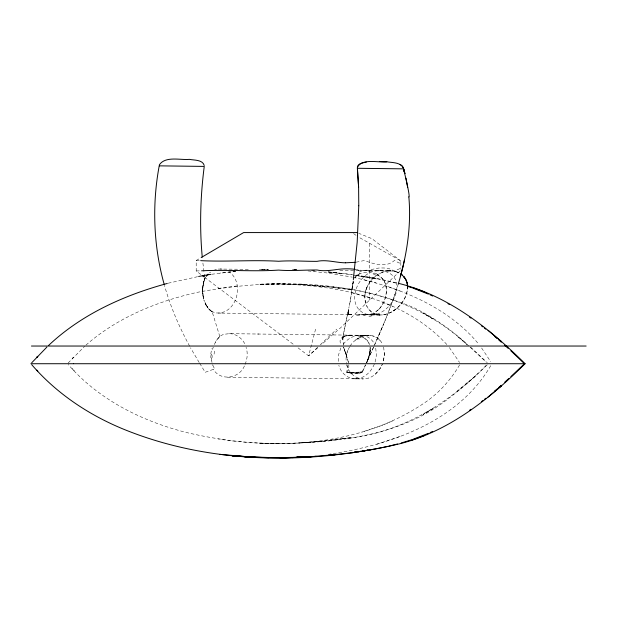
<?xml version="1.0" encoding="UTF-8"?>
<svg xmlns="http://www.w3.org/2000/svg" width="617" height="617" viewBox="0 0 617 617"><rect width="100%" height="100%" fill="white"/><g stroke="black" fill="none" stroke-linecap="round" stroke-linejoin="round"><path stroke-width="0.46" stroke-dasharray="3.08 2.31" d="M202.646 287.823L203.008 296.137M395.142 271.426C379.47 267.732 363.374 283.195 364.902 299.199C365.411 305.315 368.943 311.415 374.75 313.829C375.46 314.739 382.054 315.056 379.447 314.986M203.008 284.954L202.685 293.692L203.942 300.078L202.615 292.921M364.955 294.826L364.902 299.199L366.984 306.541M202.546 289.99L202.584 292.427M395.991 309.009C392.142 312.133 387.484 314.308 382.532 314.917C395.821 313.081 406.927 300.71 407.575 287.391C407.251 297.996 399.893 307.621 390.692 312.487M407.544 288.825L407.598 286.674M370.161 350.51L370.092 347.109M203.062 296.484L202.669 287.584L204.227 279.956M373.455 347.448L366.637 362.526L369.228 355.639L370.177 350.101M349.577 346.939C346.561 351.79 345.451 357.683 346.353 363.32M211.508 355.446L211.562 354.767M202.561 289.512L203.278 283.496L204.535 279.054M211.562 354.767L211.631 354.081M202.669 287.584L204.52 279.1M370.069 351.505L369.945 352.376M370.169 350.248L368.681 357.366M351.358 293.607L351.605 291.779M351.898 289.643L353.325 279.563M351.258 294.348L351.389 293.391M351.605 291.772L352.276 287.052M351.212 294.687L351.281 294.193M351.065 295.79L350.973 296.399M350.934 296.684L350.842 297.348M351.998 288.903L352.855 283.118M352.083 288.332L352.214 287.499M350.818 297.463L350.672 298.443M350.757 297.849L350.294 300.734M352.261 287.221L352.454 286.072M346.176 356.757L346.546 354.505M370.023 351.837L369.005 356.425L366.305 363.228M350.248 301.019L349.901 302.901M352.438 286.118L352.623 285.116M350.186 301.327L350.117 301.728M369.884 352.716L367.971 359.341M348.289 310.675L348.597 309.148M348.389 310.112L342.404 339.203M349.862 303.094L349.716 303.88M352.615 285.139L353.996 279.979M364.932 294.826C365.85 287.175 370.069 280.095 376.285 275.568M349.762 303.618L349.577 304.551M348.458 309.803L348.327 313.775L349.415 314.508L351.86 314.678L220.824 313.104M349.561 304.605L349.376 305.531M342.936 336.797L342.389 339.396L348.266 310.814L348.119 313.081M349.137 306.61L348.806 308.161M352.878 283.866L353.973 280.049M203.332 283.226L203.895 281.036M315.588 329.139L308.608 355.847L297.193 347.232M375.113 361.909L376.416 355.199L375.614 346.962M212.51 349.492L213.281 347.07M398.235 284.159L392.944 300.278L383.658 324.18M204.181 280.103L205.669 277.056M204.289 279.771L204.906 278.09L204.574 278.946M395.698 292.211L386.913 316.182L376.887 339.712M368.588 357.652L367.408 360.76M347.124 352.292L347.903 350.14M365.842 290.275L367.57 285.848M367.886 359.557L367.632 360.189M245.057 364.408C247.394 359.086 247.972 352.824 246.067 347.278M361.932 372.282L365.364 365.256M367.184 361.292L367.331 360.937L367.107 361.477M373.671 346.931L366.691 362.38M374.064 346.06L383.643 324.149L373.833 346.607M214.33 344.494C215.942 341.054 219.729 334.221 225.436 334.121M340.831 347.973L338.324 355.531L338.278 362.511M365.457 365.04L365.673 364.593M364.817 366.39L365.48 365.017M342.828 337.669L345.235 335.756L350.911 335.309M374.342 364.061C371.311 371.627 364.601 378.398 356.094 378.83M354.821 278.159C357.382 272.868 363.93 272.244 369.097 272.76M215.418 342.342L215.757 341.749M354.945 277.935L355.207 277.496M244.417 365.958C239.319 378.483 220.631 381.507 213.305 369.375M216.575 340.43L216.983 339.836M490.746 365.673C457.922 422.136 389.319 445.528 328.275 454.351M459.565 364.948C450.95 379.594 439.443 392.543 425.437 402.222C356.711 449.384 265.904 451.073 187.182 432.679C142.365 421.442 98.751 399.801 68.148 364.439M355.485 277.079L356.071 276.3M349.986 346.137C354.035 339.82 361.446 335.239 368.758 335.363L367.562 335.347M217.616 338.98L219.166 337.175M343.206 344.247C347.116 339.157 353.163 335.532 359.657 335.278M343.353 336.851L343.916 336.365M68.148 362.997L84.637 346.314M379.116 309.086C387.684 300.001 390.553 280.812 377.08 274.727M365.449 314.793C380.242 315.125 388.725 297.911 385.756 284.938M375.236 374.311L380.357 368.156L382.347 364.161C379.756 370.254 375.182 375.799 368.789 378.044M219.243 337.09L219.729 336.612M378.799 309.41L375.352 312.156M486.088 365.418C447.448 404.767 397.564 434.993 341.44 438.949L351.682 437.538L320.94 441.402L341.44 438.795C300.656 444.934 258.924 445.289 218.14 438.996M487.245 364.817C474.905 376.709 462.218 388.294 448.474 398.559C406.726 431.622 352.199 440.685 300.425 442.906L320.94 441.217L300.425 442.983L279.887 443.569L259.325 443.122L279.887 443.569M400.14 270.971L340.646 327.704L321.418 344.594M317.539 347.379L308.608 355.847L318.573 347.093M320.292 344.772L336.789 329.139M219.814 336.543L212.163 311.778L211.6 311.415M468.681 382.039L476.239 375.198L467.416 383.149M85.948 345.104C117.338 317.585 157.134 301.343 197.509 292.296C268.025 278.984 345.859 279.339 412.966 307.328C432.941 316.691 450.904 329.763 467.416 344.286M467.401 382.478L457.313 391.024M357.428 274.997L360.536 273.4M209.541 272.891L210.582 272.128M355.585 339.99L362.68 336.25M200.795 274.449L196.198 270.971L196.198 260.49L200.34 258.068M392.435 421.018L382.255 425.344L361.847 432.101M379.949 273.385L384.036 271.781M400.101 436.42L376.2 444.479M205.291 372.267L214.623 368.897L213.012 365.734M214.585 269.976L216.405 269.405M168.186 283.203L198.612 276.47M378.067 270.84C356.186 270.84 343.345 309.194 368.457 314.716M368.804 378.044L362.966 378.931M345.898 335.594L349.438 335.301M225.467 334.121L229.362 333.674L258.878 334.036M356.102 262.179L364.485 260.49C373.694 264.061 386.088 268.033 394.425 260.49L398.752 262.865L400.356 263.143A62.726 5.707 43 0 0 400.14 260.49L371.943 238.671L358.739 233.295M211.616 274.264L234.815 271.441L219.976 273.061M218.14 288.44L238.748 285.717M367.933 314.608L362.935 314.817M362.349 371.904L359.68 372.128M371.442 314.863C394.093 314.94 410.236 274.064 381.383 270.801M358.824 372.182L352.037 372.421M378.028 270.84L379.532 270.77M350.009 372.429L346.893 372.383A11.646 2.792 10.3 0 0 354.011 373.385L358.022 373.347A17.052 4.088 10.3 0 0 362.14 372.051M216.374 312.95C236.859 314.547 245.227 282.547 228.853 271.665M218.287 269.058L249.376 269.305M357.359 373.393L357.42 373.393A16.189 3.895 10.4 0 0 361.863 372.267M357.845 372.244L358.77 372.19L350.263 372.429M357.613 372.259L356.911 372.29M357.235 373.401L355.338 373.432M196.198 270.971L200.664 270.824M261.693 269.814L268.179 269.59M261.917 269.884L268.657 269.76M359.834 335.278L360.945 335.27M379.409 270.77L380.643 270.763M370.655 314.878L371.781 314.871M355.415 378.838L356.379 378.83M351.783 372.421L348.204 372.406M351.736 314.678L347.417 314.639M355.323 378.838L356.695 378.838M349.723 335.301C357.143 335.108 367.138 336.257 369.606 344.702M387.823 270.863L390.738 270.878L389.335 270.855M389.173 270.871L392.99 271.033L397.186 272.043M380.157 314.994L378.946 314.971M388.24 270.863L380.311 270.755L381.26 270.77M349.045 314.655L350.633 314.67M363.714 314.824L360.706 314.755M357.76 270.57L376.771 270.763M375.537 270.747L382.016 270.809M371.642 314.909L379.671 314.986M367.902 335.355L368.457 335.363M385.741 270.817L389.628 270.863M259.287 269.421L268.488 269.529M293.777 269.83L297.17 269.876M339.813 270.377L359.163 270.585M381.059 270.763L386.134 270.824M383.566 271.079L382.478 270.909M370.424 314.871L379.231 314.978M363.405 314.817L373.555 314.925M367.778 335.347L360.675 335.262L361.847 335.309M257.513 334.021L368.071 335.355M379.871 314.986L382.455 314.917M218.225 313.074L220.948 313.104M227.472 377.257L363.112 378.938C355.253 378.823 348.358 372.437 346.777 364.886M390.252 270.871L390.723 270.878M361.709 314.786L364.855 314.832M370.663 335.509C375.645 336.064 380.026 339.319 382.347 343.715M348.998 372.421L346.893 372.383A11.962 2.861 10.3 0 0 355.361 373.424M347.942 372.406L347.417 372.39M351.536 335.324L352.16 335.339M292.242 269.822L296.87 269.922L294.093 269.822M358.423 314.67L359.834 314.724M358.492 314.678L360.289 314.739M196.198 260.49L199.769 260.621M294.093 269.76L296.87 269.86M350.803 314.67L349.993 314.616M370.455 314.871L368.418 314.716M355.161 378.838C347.402 378.784 340.669 372.599 338.826 365.241M374.727 313.829L373.077 312.996M312.588 270.716L314.439 270.832M229.339 333.674C236.342 333.704 242.566 338.548 245.273 344.857M220.184 268.95L222.081 269.074M368.657 335.363L370.763 335.517M307.952 270.932L328.275 273.084L352.261 277.133M330.141 272.244L352.307 274.688M328.298 271.858L352.315 274.526M328.298 272.074L340.306 273.339L328.298 271.95M361.655 335.309C366.968 335.625 371.812 338.934 374.272 343.615M356.001 275.074L376.301 278.306L397.487 283.087M356.001 275.275L376.293 278.591L397.479 283.442M349.831 314.593L348.443 313.945M357.899 335.849L363.051 337.345M376.547 314.446L378.537 314.84M362.68 335.417L364.593 335.802M353.179 277.341C399.554 287.445 447.687 306.556 478.707 344.124M446.862 344.541C400.202 293.985 324.743 282.47 259.333 284.229C286.758 283.411 314.3 284.36 341.44 288.64L320.94 286.033C374.727 288.648 427.943 307.744 467.401 344.957M373.015 273.385L373.987 273.624M212.826 312.032L212.094 311.739L216.39 312.95M364.238 279.81L376.2 282.956M351.628 292.643L372.059 298.466M395.096 271.426L399.091 272.868M372.668 335.903L374.534 336.512M388.162 286.627L400.101 291.016M382.255 302.075L392.435 306.418M397.132 272.043L399.029 272.876M377.018 274.704L380.527 276.778L383.304 279.632M363.205 337.414L367.346 340.515L369.622 344.772M400.14 260.49L358.662 237.144M211.97 311.662L211.222 311.145M205.97 304.875L208.492 308.585L211.631 311.438M353.549 233.596L357.929 236.635M211.546 311.377L208.716 308.839L206.086 305.099M204.628 277.341L294.155 344.934M210.991 310.976L209.533 309.703M468.665 345.89L457.313 336.412M210.652 310.706L208.716 308.839L209.333 309.503M470.74 347.255L487.245 362.619M470.046 347.132L486.088 362.017M368.897 309.479L371.503 311.978M377.82 338.34L380.396 340.815M208.261 308.299L207.073 306.711L207.79 307.713M449.369 347.564L459.565 362.488M481.63 348.003L490.746 361.763M199.175 362.488L190.522 347.818M199.684 363.305L205.222 372.29M206.433 305.7L204.242 300.957M205.083 303.086L205.97 304.891M189.658 346.191C179.239 327.095 170.562 306.973 164.646 286.018M348.343 313.775L348.142 313.212M384.345 281.29L384.576 281.722M206.217 305.322L203.949 300.078L204.235 300.957M384.784 282.154L384.977 282.601M213.004 365.734L212.618 364.67M204.397 301.397L204.559 301.821M345.258 352.145L345.852 353.865M345.127 351.759L345.998 354.289M344.996 351.374L345.181 351.952M345.898 354.035L346.145 354.721M344.864 350.98L345.05 351.567M346.044 354.459L347.841 360.235M344.918 351.189L344.602 350.209M346.191 354.883L347.132 357.783M344.787 350.803L343.792 347.68M385.355 283.596L385.679 284.645M344.533 350.04L344.286 349.284M343.954 348.243L343.592 347.001M343.762 347.587L343.623 347.116M347.433 358.724L347.726 359.765M347.841 360.189L348.05 361.022M348.057 361.099L348.404 362.688M348.158 361.523L348.335 362.38M212.001 362.449L211.662 360.529M383.674 347.062L384.445 355.299L383.126 362.002L384.414 355.299L384.376 350.98M203.934 271.457L202.831 262.472M211.662 360.529L211.461 358.307M370.084 346.978L370.192 348.15M211.469 358.307L211.446 357.721M370.2 348.497L370.208 349.075M400.826 262.348L400.826 269.189M369.614 243.538L369.614 300.078M355.114 269.267A47.447 29.053 -4.3 0 1 359.85 269.961C367.331 272.575 374.642 267.346 382.324 267.971A42.48 17.978 -27.2 0 1 389.126 268.673L394.425 270.971L400.356 268.418A63.69 5.676 -41.9 0 1 400.626 269.953M348.212 314.323A20.716 3.154 6.8 0 1 348.898 313.112M359.248 272.12A22.736 14.569 34.7 0 1 372.668 270.909M373.478 274.318A18.186 13.304 31.4 0 1 376.779 275.483M376.586 313.197A15.101 12.672 14.4 0 1 368.388 316.583M365.357 315.225A14.446 5.059 -3.9 0 1 363.467 315.241M359.588 315.549A17.839 2.136 -0.7 0 1 356.024 315.31M354.976 314.778A20.801 2.329 5.3 0 1 358.947 314.832M374.041 273.038A18.07 14.87 36.1 0 1 377.265 274.133M368.588 271.303A21.526 14.839 29.4 0 1 373.354 271.858M350.772 314.832A20.346 1.242 -5.5 0 1 351.489 314.693M210.852 357.775A23.222 21.325 -69.6 0 1 210.891 355.438M210.829 354.073A20.392 15.109 -78.8 0 1 211.947 348.574M214.06 354.135A20.538 12.101 -78.5 0 1 214.809 350.317M212.117 357.659A23.222 20.045 -74.7 0 1 212.194 355.454M354.922 372.336A67.052 16.073 10.3 0 1 346.839 372.344M348.782 364.778A16.374 13.805 33.6 0 1 347.062 372.491M362.865 371.033A12.98 0.764 -63.9 0 1 364.963 366.452M343.777 345.335A14.715 4.681 66.1 0 1 343.098 338.101M356.942 338.787A16.682 2.229 6.8 0 1 359.418 339.026M369.93 349.106A20.523 17.908 -41.1 0 1 369.876 350.124M367.146 362.117A21.186 4.951 -65 0 1 366.961 362.526M362.449 371.943A72.042 17.407 10.4 0 1 355.091 372.413M370.277 350.502A23.886 21.34 -33.5 0 1 370.192 351.505M345.505 336.142A21.287 7.558 26.1 0 1 346.461 335.98M344.178 336.589A19.597 7.898 35.5 0 1 345.227 336.273M340.299 343.16A15.109 6.394 49.1 0 1 343.715 337.453M346.939 364.701A16.651 12.325 50 0 1 346.592 372.19M72.829 358.022L72.158 358.724L74.14 356.672L72.829 358.014M433.273 408.369L423.123 414.377L433.273 408.408M235.74 271.465L232.031 271.765L235.74 271.488M279.887 283.866L259.325 284.314L279.887 283.92L300.425 284.622L279.887 283.866M314.439 270.932L311.662 270.74L314.439 270.932M320.94 286.219L300.425 284.53L320.94 286.219M364.3 276.555L353.225 275.074L376.285 278.884L364.3 276.555M351.682 289.859L341.44 288.486L351.682 289.897M433.273 319.066L423.123 313.058L433.273 319.066M74.14 370.771L72.158 368.711L74.14 370.794"/><path stroke-width="0.93" d="M358.778 205.769L358.608 187.113L357.343 168.287L403.094 168.842M358.778 205.785L357.189 242.126L353.325 279.609M159.217 165.85C151.875 205.299 153.471 246.461 164.384 285.093M398.235 284.159C406.711 255.993 411.485 226.354 408.847 196.916M402.685 267.801L404.567 259.526M400.549 276.038L402.631 267.84M159.333 164.87C165.441 155.823 180.11 160.25 189.404 159.363C194.216 160.327 202.461 159.556 204.242 165.425M206.279 276.331L208.106 274.179M31.706 362.781L46.938 347.032M523.833 364.3L510.845 376.64M398.412 283.319C448.281 295.535 489.374 328.313 525.098 363.721C489.798 398.675 449.346 431.082 400.256 443.654C309.356 464.902 210.49 464.786 123.169 429.031C88.408 414.701 56.317 393.276 31.706 364.655M48.473 345.559C81.344 314.4 124.048 295.211 167.323 283.434M504.714 382.193L508.801 378.506M499.847 387.137L501.32 385.841L488.024 397.117M501.312 385.27L498.844 387.422M495.891 389.959L496.878 389.119M494.418 391.217L495.397 390.384M484.306 399.446L485.787 398.273M481.345 401.667L482.826 400.58M469.498 410.328L470.979 409.295M201.165 257.582L243.622 232.578L356.981 232.578M428.399 433.319L413.051 439.296M430.103 432.563L432.656 431.437M412.21 440.006L424.149 435.617M401.166 443.006L412.202 439.613M389.196 446.099L397.479 443.993M377.218 448.652L381.823 447.687M383.666 447.302L388.278 446.338M366.351 162.117C363.151 162.826 357.883 163.212 357.312 167.307C362.318 157.998 378.329 162.903 386.898 161.801C392.389 162.765 400.348 162.202 403.433 167.863L401.76 165.564L399.855 164.392M198.612 276.47L206.973 274.966M376.293 448.844L352.307 452.747L328.298 455.361L331.067 455.068M207.906 274.804L210.69 274.403M337.53 454.421L304.266 457.228L268.179 457.745M332.918 454.876L337.53 454.39M355.153 262.325L345.381 262.803M296.862 457.251L303.333 456.881L296.569 457.158M304.266 457.135L280.211 457.822L244.093 456.765M219.976 454.374L256.14 457.482L287.908 457.521M404.914 173.524C398.844 151.034 411.138 197.278 408.847 196.9M280.218 457.907L295.019 457.521M296.87 457.459L316.282 456.372L292.242 457.613M280.211 457.853L292.242 457.513L256.14 457.444L232.038 455.755L268.179 457.822M201.582 270.809C227.272 269.521 252.939 271.773 278.614 270.092C291.486 271.102 304.15 269.907 317.03 269.991C326.563 272.066 335.81 268.943 345.366 268.827A47.447 29.053 -4.3 0 1 355.114 269.267M31.436 346.037L586.15 346.037M30.85 363.721L73.539 363.721M73.662 363.721L525.09 363.721M159.248 165.85L204.25 166.405C200.386 196.422 199.468 226.863 202.245 257.019M386.828 161.801L379.37 161.5M200.664 260.652C226.655 261.947 252.608 259.742 278.622 261.261C291.471 260.382 304.173 261.415 317.03 261.346C326.594 259.356 335.802 262.695 345.373 262.803M403.41 168.842L404.837 173.524L403.665 168.85M357.444 168.294L358.608 187.113M232.031 455.67L256.14 457.482M407.598 286.411L412.202 287.823M424.149 291.818L412.21 287.429M413.051 288.139L428.399 294.116M430.103 294.872L432.656 295.998M447.965 303.657L449.454 304.52M469.498 317.107L470.979 318.141M481.345 325.768L482.826 326.856M202.33 275.606L203.865 276.763M400.765 273.894L402.369 275.074M484.306 327.989L485.787 329.162M488.024 330.319L501.32 341.594L499.847 340.283M494.418 336.219L495.397 337.052M495.891 337.476L496.878 338.317M498.844 340.013L501.312 342.165M504.714 345.242L508.123 348.312M510.845 350.795L523.833 363.135M402.307 275.082L405.77 279.324M407.652 286.674C407.552 282.91 406.017 279.293 403.657 276.393L405.708 279.331L407.097 282.717M407.035 282.717L407.598 286.674L407.421 284.63M405.994 178.197L407.683 187.56M204.42 274.858L204.659 276.478M37.714 356.379L36.858 357.274L37.714 356.379M367.987 450.163L362.457 451.127L367.987 450.14M371.681 449.446L369.838 449.801L371.681 449.431M355.994 451.983L354.15 452.238L355.994 451.991M360.613 451.351L357.845 451.729L360.613 451.374M37.714 371.056L36.858 370.161L37.714 371.064"/></g></svg>
